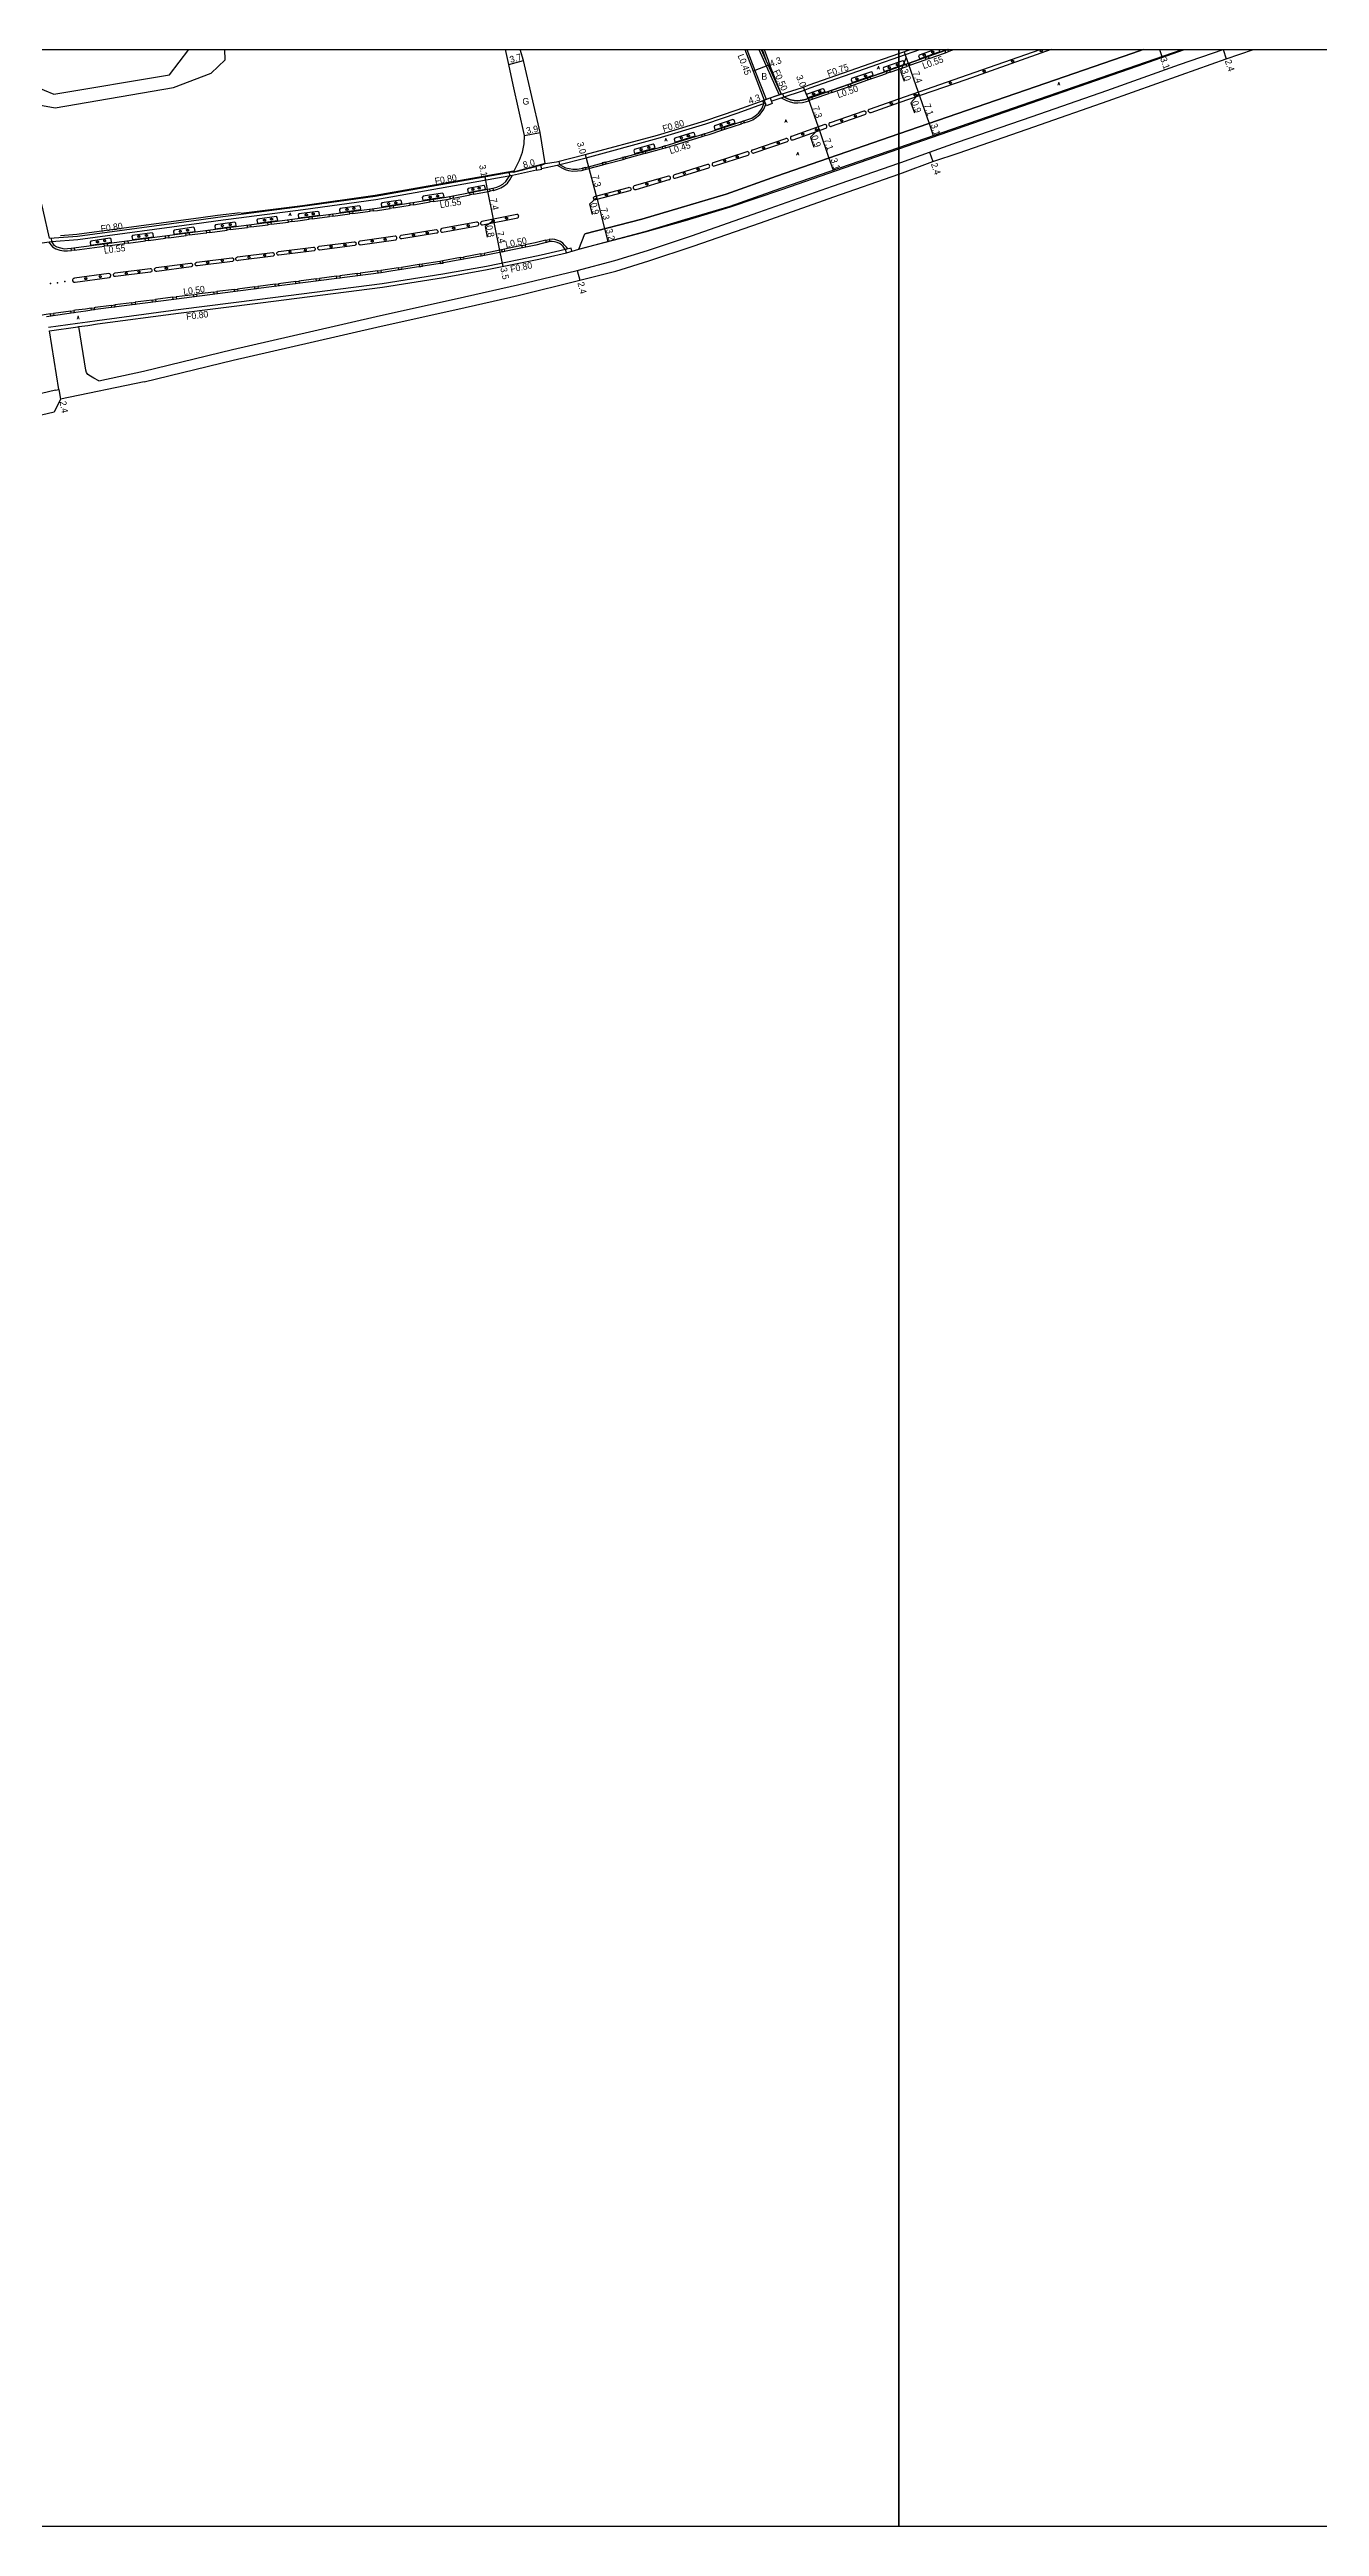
# Model space of a CAD drawing. Header units: metres. Extents: x -8000 to -6400, y -117600 to -117000.
# Drawn here: x -7406 to -7098, y -117600 to -117000 of the extents above; entities that cross this region are included whole.
import ezdxf

# ---------------------------------------------------------------- set-up
doc = ezdxf.new("R2010")
doc.units = ezdxf.units.M
doc.header["$LTSCALE"] = 2.5
for name, color, linetype in [('側溝・桝', 7, 'Continuous'), ('図郭', 7, 'Continuous'), ('幅員', 7, 'Continuous'), ('植栽', 7, 'Continuous'), ('歩道・分離帯・安全施設', 7, 'Continuous'), ('舗装', 7, 'Continuous'), ('道路', 7, 'Continuous')]:
    doc.layers.add(name, color=color, linetype=linetype)
doc.styles.get("Standard").update_dxf_attribs({"font": ''})
doc.styles.add('YOKO_DECO', font='txt.shx', dxfattribs={"bigfont": 'extfont.shx'})
doc.styles.get('Standard').set_extended_font_data('@MS PGothic')

# ---------------------------------------------------------------- blocks, each defined once
blk = doc.blocks.new('223900')
blk.add_lwpolyline([(-0.2, -0.4), (-0.4, -0.3), (-0.5, -0.3), (-0.5, -0.2), (-0.4, 0), (-0.5, 0.2), (-0.5, 0.3), (-0.4, 0.3), (-0.2, 0.4), (0, 0.5), (0, 0.5), (0, 0.5), (0.2, 0.4), (0.4, 0.3), (0.5, 0.3), (0.5, 0.2), (0.4, 0), (0.5, -0.2), (0.5, -0.3), (0.4, -0.3), (0.2, -0.4), (0, -0.5), (0, -0.5), (0, -0.5)], close=True)

msp = doc.modelspace()

# ---------------------------------------------------------------- linework, layer by layer
at = {"layer": '側溝・桝'}
for points in [[(-7236.88, -117000), (-7234.92, -117005.09), (-7232.21, -117012.06)], [(-7233.94, -117000), (-7229.05, -117010.95)], [(-7233.39, -117000), (-7232.16, -117002.77), (-7228.57, -117010.78)], [(-7233.18, -117000), (-7232.16, -117002.77)], [(-7200, -117001.78), (-7194.93, -117000)], [(-7187.96, -117000.5), (-7187.19, -117000.14), (-7186.97, -117000)], [(-7230.95, -117012.47), (-7228.28, -117011.6), (-7223.14, -117009.91), (-7221.5, -117009.25), (-7205.08, -117003.56), (-7200, -117001.78)], [(-7206.79, -117007.11), (-7204.16, -117006.2), (-7202.83, -117005.73)], [(-7202.09, -117005.47), (-7200, -117004.74)], [(-7200, -117004.74), (-7198.08, -117004.07)], [(-7197.34, -117003.81), (-7193.41, -117002.43)], [(-7192.7, -117002.18), (-7189, -117000.88), (-7188.7, -117000.76)], [(-7231.24, -117011.73), (-7229.05, -117010.95)], [(-7229.05, -117010.95), (-7228.57, -117010.78)], [(-7228.54, -117011.7), (-7227.28, -117012.33), (-7226.39, -117012.64), (-7225.46, -117012.87), (-7224.47, -117012.91), (-7223.39, -117012.81), (-7222.37, -117012.6), (-7221.66, -117012.32)], [(-7220.96, -117012.03), (-7220.52, -117011.86), (-7216.95, -117010.63)], [(-7216.26, -117010.39), (-7212.25, -117009)], [(-7211.57, -117008.77), (-7207.53, -117007.37)], [(-7286.58, -117028.84), (-7282.85, -117028), (-7275.83, -117026.21), (-7258.31, -117021.47), (-7246.81, -117017.97), (-7238.95, -117015.36), (-7232.34, -117012.95)], [(-7242.17, -117019.3), (-7238.17, -117017.97)], [(-7237.5, -117017.74), (-7236.25, -117017.33), (-7235.42, -117017), (-7234.55, -117016.42), (-7233.73, -117015.74), (-7233.11, -117014.97), (-7232.72, -117014.42), (-7232.23, -117013.24)], [(-7232.63, -117012.23), (-7232.21, -117012.06)], [(-7261.33, -117025.1), (-7257.56, -117024.08), (-7257.26, -117023.99)], [(-7256.56, -117023.78), (-7247.68, -117021.08)], [(-7246.96, -117020.86), (-7245.99, -117020.57), (-7242.92, -117019.54)], [(-7420.02, -117048.11), (-7444.77, -117053.23), (-7468.09, -117059.43), (-7487.19, -117065.21), (-7503.74, -117070.79), (-7514.25, -117074.4), (-7513.99, -117075.16), (-7503.48, -117071.55), (-7486.94, -117065.98), (-7467.87, -117060.21), (-7444.58, -117054.02), (-7419.86, -117048.9), (-7418.14, -117048.53), (-7412.65, -117047.58), (-7405.39, -117046.47), (-7398.95, -117045.98), (-7368.98, -117041.98), (-7364.94, -117041.41), (-7344.4, -117038.73), (-7326.77, -117036.29), (-7293.63, -117030.43), (-7287.83, -117029.12)], [(-7293.41, -117029.73), (-7288, -117028.37)], [(-7286.75, -117028.08), (-7285.7, -117027.61)], [(-7282.85, -117028), (-7281.73, -117028.69), (-7280.92, -117029.05), (-7280.04, -117029.29), (-7279.05, -117029.43), (-7277.93, -117029.42), (-7276.89, -117029.29), (-7276.58, -117029.21)], [(-7275.82, -117029.01), (-7275.14, -117028.84), (-7271.76, -117027.92)], [(-7270.97, -117027.71), (-7266.85, -117026.6)], [(-7266.17, -117026.41), (-7262.06, -117025.3)], [(-7307.98, -117035.99), (-7303.9, -117035.22)], [(-7303.08, -117035.06), (-7299.08, -117034.3)], [(-7298.33, -117034.16), (-7298.29, -117034.15), (-7297.29, -117033.85), (-7296.46, -117033.51), (-7295.63, -117033.04), (-7294.85, -117032.33), (-7294.3, -117031.58), (-7293.63, -117030.43)], [(-7352.12, -117042.33), (-7347.93, -117041.78)], [(-7347.14, -117041.68), (-7345.64, -117041.48), (-7342.94, -117041.13)], [(-7342.17, -117041.03), (-7338.01, -117040.48)], [(-7337.2, -117040.38), (-7333.04, -117039.83)], [(-7332.34, -117039.74), (-7328.16, -117039.19)], [(-7327.45, -117039.1), (-7326.37, -117038.96), (-7323.26, -117038.47)], [(-7322.5, -117038.35), (-7318.43, -117037.7)], [(-7317.65, -117037.58), (-7313.57, -117036.93)], [(-7312.81, -117036.81), (-7309.64, -117036.31), (-7308.71, -117036.13)], [(-7406.05, -117046.57), (-7405.1, -117047.79), (-7404.28, -117048.26), (-7403.37, -117048.6), (-7402.37, -117048.79), (-7401.47, -117048.77), (-7400.55, -117048.66), (-7400.49, -117048.65)], [(-7399.76, -117048.56), (-7392.55, -117047.62)], [(-7391.83, -117047.52), (-7387.58, -117046.97)], [(-7386.81, -117046.87), (-7382.61, -117046.32)], [(-7381.86, -117046.22), (-7377.7, -117045.68)], [(-7376.94, -117045.58), (-7372.7, -117045.02)], [(-7371.91, -117044.92), (-7368.63, -117044.49), (-7367.76, -117044.38)], [(-7367, -117044.28), (-7362.79, -117043.73)], [(-7362.03, -117043.63), (-7357.83, -117043.08)], [(-7357.09, -117042.98), (-7352.86, -117042.43)], [(-7291.37, -117047.5), (-7295.58, -117048.36)], [(-7285.55, -117046.21), (-7288.14, -117046.85), (-7290.58, -117047.34)], [(-7280.25, -117048.31), (-7280.59, -117047.86), (-7281.01, -117047.35), (-7281.46, -117046.87), (-7282.04, -117046.49), (-7282.66, -117046.22), (-7283.36, -117046.05), (-7283.98, -117045.97), (-7284.71, -117046), (-7284.77, -117046.01)], [(-7279.25, -117048.82), (-7279.44, -117048.09), (-7280.8, -117048.46), (-7285.65, -117049.57), (-7287.46, -117049.98), (-7299.94, -117052.52), (-7310.51, -117054.45), (-7325.24, -117056.74), (-7354.86, -117060.56), (-7374.7, -117063.09), (-7394.31, -117065.68), (-7396.65, -117066.04), (-7399.08, -117066.35), (-7406.08, -117067.36)], [(-7326.27, -117053.64), (-7330.56, -117054.19)], [(-7321.25, -117052.87), (-7325.57, -117053.55)], [(-7316.26, -117052.1), (-7320.55, -117052.76)], [(-7311.22, -117051.31), (-7315.56, -117051.99)], [(-7306.27, -117050.41), (-7310.56, -117051.19)], [(-7301.29, -117049.51), (-7305.55, -117050.28)], [(-7296.28, -117048.5), (-7300.54, -117049.37), (-7300.54, -117049.37)], [(-7370.93, -117059.38), (-7375.11, -117059.91), (-7375.17, -117059.91)], [(-7365.99, -117058.75), (-7370.24, -117059.29)], [(-7361.05, -117058.12), (-7365.27, -117058.65)], [(-7356.12, -117057.49), (-7360.3, -117058.02)], [(-7351.15, -117056.85), (-7355.27, -117057.38), (-7355.36, -117057.39)], [(-7346.19, -117056.21), (-7350.39, -117056.75)], [(-7341.19, -117055.56), (-7345.44, -117056.11)], [(-7336.27, -117054.93), (-7340.45, -117055.47)], [(-7331.28, -117054.29), (-7335.51, -117054.83)], [(-7405.63, -117064.05), (-7406.62, -117064.19), (-7409.87, -117064.74)], [(-7400.7, -117063.34), (-7404.87, -117063.94)], [(-7395.74, -117062.65), (-7397.1, -117062.86), (-7399.51, -117063.17), (-7399.95, -117063.23)], [(-7390.81, -117061.98), (-7394.76, -117062.5), (-7395, -117062.53)], [(-7385.86, -117061.32), (-7390.05, -117061.88)], [(-7380.94, -117060.68), (-7385.1, -117061.22)], [(-7375.95, -117060.02), (-7380.18, -117060.58)], [(-7405.84, -117068.15), (-7398.97, -117067.15), (-7398.72, -117067.12)]]:
    msp.add_lwpolyline(points, dxfattribs=at)
for points in [[(-7202.26, -117004.98), (-7202.09, -117005.47), (-7202.83, -117005.73), (-7203, -117005.24)], [(-7197.52, -117003.31), (-7197.34, -117003.81), (-7198.08, -117004.07), (-7198.25, -117003.57)], [(-7192.88, -117001.68), (-7192.7, -117002.18), (-7193.41, -117002.43), (-7193.59, -117001.93)], [(-7188.87, -117000.26), (-7188.7, -117000.76), (-7187.96, -117000.5), (-7188.13, -117000.01)], [(-7232.63, -117012.23), (-7231.24, -117011.73), (-7230.72, -117013.06), (-7232.09, -117013.6)], [(-7221.17, -117011.54), (-7220.96, -117012.03), (-7221.66, -117012.32), (-7221.88, -117011.78)], [(-7216.43, -117009.9), (-7216.26, -117010.39), (-7216.95, -117010.63), (-7217.12, -117010.14)], [(-7212.42, -117008.51), (-7212.25, -117009), (-7211.57, -117008.77), (-7211.74, -117008.28)], [(-7207.7, -117006.88), (-7207.53, -117007.37), (-7206.79, -117007.11), (-7206.96, -117006.62)], [(-7237.64, -117017.31), (-7237.5, -117017.74), (-7238.17, -117017.97), (-7238.32, -117017.53)], [(-7257.39, -117023.56), (-7257.26, -117023.99), (-7256.56, -117023.78), (-7256.69, -117023.34)], [(-7247.82, -117020.64), (-7247.68, -117021.08), (-7246.96, -117020.86), (-7247.09, -117020.42)], [(-7243.06, -117019.11), (-7242.92, -117019.54), (-7242.17, -117019.3), (-7242.32, -117018.86)], [(-7286.55, -117028.97), (-7286.75, -117028.08), (-7288, -117028.37), (-7287.8, -117029.25)], [(-7276.7, -117028.76), (-7276.58, -117029.21), (-7275.82, -117029.01), (-7275.94, -117028.57)], [(-7271.88, -117027.48), (-7271.76, -117027.92), (-7270.97, -117027.71), (-7271.09, -117027.27)], [(-7266.97, -117026.16), (-7266.85, -117026.6), (-7266.17, -117026.41), (-7266.29, -117025.97)], [(-7262.18, -117024.86), (-7262.06, -117025.3), (-7261.33, -117025.1), (-7261.45, -117024.66)], [(-7308.08, -117035.45), (-7307.98, -117035.99), (-7308.71, -117036.13), (-7308.81, -117035.59)], [(-7303.19, -117034.53), (-7303.08, -117035.06), (-7303.9, -117035.22), (-7304, -117034.68)], [(-7298.43, -117033.62), (-7298.33, -117034.16), (-7299.08, -117034.3), (-7299.18, -117033.77)], [(-7352.19, -117041.79), (-7352.12, -117042.33), (-7352.86, -117042.43), (-7352.93, -117041.88)], [(-7347.21, -117041.13), (-7347.14, -117041.68), (-7347.93, -117041.78), (-7348, -117041.24)], [(-7342.25, -117040.48), (-7342.17, -117041.03), (-7342.94, -117041.13), (-7343.01, -117040.58)], [(-7337.27, -117039.83), (-7337.2, -117040.38), (-7338.01, -117040.48), (-7338.08, -117039.94)], [(-7332.41, -117039.2), (-7332.34, -117039.74), (-7333.04, -117039.83), (-7333.11, -117039.29)], [(-7327.52, -117038.56), (-7327.45, -117039.1), (-7328.16, -117039.19), (-7328.23, -117038.65)], [(-7322.59, -117037.81), (-7322.5, -117038.35), (-7323.26, -117038.47), (-7323.35, -117037.93)], [(-7317.73, -117037.04), (-7317.65, -117037.58), (-7318.43, -117037.7), (-7318.51, -117037.16)], [(-7312.89, -117036.27), (-7312.81, -117036.81), (-7313.57, -117036.93), (-7313.65, -117036.39)], [(-7391.9, -117046.98), (-7391.83, -117047.52), (-7392.55, -117047.62), (-7392.62, -117047.07)], [(-7386.88, -117046.32), (-7386.81, -117046.87), (-7387.58, -117046.97), (-7387.66, -117046.42)], [(-7381.93, -117045.68), (-7381.86, -117046.22), (-7382.61, -117046.32), (-7382.68, -117045.78)], [(-7377.01, -117045.03), (-7376.94, -117045.58), (-7377.7, -117045.68), (-7377.77, -117045.13)], [(-7371.98, -117044.38), (-7371.91, -117044.92), (-7372.7, -117045.02), (-7372.77, -117044.48)], [(-7367.07, -117043.74), (-7367, -117044.28), (-7367.76, -117044.38), (-7367.83, -117043.84)], [(-7362.1, -117043.08), (-7362.03, -117043.63), (-7362.79, -117043.73), (-7362.86, -117043.18)], [(-7357.17, -117042.44), (-7357.09, -117042.98), (-7357.83, -117043.08), (-7357.9, -117042.53)], [(-7291.26, -117048.02), (-7291.37, -117047.5), (-7290.58, -117047.34), (-7290.48, -117047.86)], [(-7285.43, -117046.71), (-7285.55, -117046.21), (-7284.77, -117046.01), (-7284.64, -117046.52)], [(-7399.83, -117048.01), (-7399.76, -117048.56), (-7400.49, -117048.65), (-7400.56, -117048.11)], [(-7326.2, -117054.15), (-7326.27, -117053.64), (-7325.57, -117053.55), (-7325.5, -117054.06)], [(-7321.17, -117053.39), (-7321.25, -117052.87), (-7320.55, -117052.76), (-7320.47, -117053.28)], [(-7315.48, -117052.5), (-7315.56, -117051.99), (-7316.26, -117052.1), (-7316.18, -117052.61)], [(-7310.47, -117051.71), (-7310.56, -117051.19), (-7311.22, -117051.31), (-7311.13, -117051.83)], [(-7306.18, -117050.93), (-7306.27, -117050.41), (-7305.55, -117050.28), (-7305.45, -117050.79)], [(-7301.19, -117050.02), (-7301.29, -117049.51), (-7300.54, -117049.37), (-7300.45, -117049.88)], [(-7295.48, -117048.87), (-7295.58, -117048.36), (-7296.28, -117048.5), (-7296.18, -117049.02)], [(-7375.88, -117060.54), (-7375.95, -117060.02), (-7375.17, -117059.91), (-7375.1, -117060.43)], [(-7370.87, -117059.89), (-7370.93, -117059.38), (-7370.24, -117059.29), (-7370.17, -117059.8)], [(-7365.92, -117059.26), (-7365.99, -117058.75), (-7365.27, -117058.65), (-7365.2, -117059.17)], [(-7360.98, -117058.63), (-7361.05, -117058.12), (-7360.3, -117058.02), (-7360.24, -117058.54)], [(-7356.05, -117058.01), (-7356.12, -117057.49), (-7355.36, -117057.39), (-7355.3, -117057.91)], [(-7351.08, -117057.37), (-7351.15, -117056.85), (-7350.39, -117056.75), (-7350.32, -117057.27)], [(-7346.12, -117056.73), (-7346.19, -117056.21), (-7345.44, -117056.11), (-7345.37, -117056.63)], [(-7341.12, -117056.08), (-7341.19, -117055.56), (-7340.45, -117055.47), (-7340.38, -117055.98)], [(-7336.2, -117055.44), (-7336.27, -117054.93), (-7335.51, -117054.83), (-7335.44, -117055.35)], [(-7331.21, -117054.8), (-7331.28, -117054.29), (-7330.56, -117054.19), (-7330.5, -117054.71)], [(-7405.56, -117064.57), (-7405.63, -117064.05), (-7404.87, -117063.94), (-7404.8, -117064.46)], [(-7400.62, -117063.86), (-7400.7, -117063.34), (-7399.95, -117063.23), (-7399.88, -117063.75)], [(-7395.66, -117063.16), (-7395.74, -117062.65), (-7395, -117062.53), (-7394.92, -117063.05)], [(-7390.74, -117062.49), (-7390.81, -117061.98), (-7390.05, -117061.88), (-7389.98, -117062.39)], [(-7385.8, -117061.84), (-7385.86, -117061.32), (-7385.1, -117061.22), (-7385.03, -117061.74)], [(-7380.87, -117061.19), (-7380.94, -117060.68), (-7380.18, -117060.58), (-7380.11, -117061.09)]]:
    msp.add_lwpolyline(points, close=True, dxfattribs=at)
at = {"layer": '図郭'}
for points in [[(-8000, -117000), (-7200, -117000), (-7200, -117600), (-8000, -117600)], [(-7200, -117000), (-6400, -117000), (-6400, -117600), (-7200, -117600)]]:
    msp.add_lwpolyline(points, close=True, dxfattribs=at)
at = {"layer": '幅員'}
for points in [[(-7136.89, -117000), (-7136.29, -117001.71)], [(-7121.46, -117000), (-7120.67, -117002.26)], [(-7294.57, -117003.65), (-7291.01, -117002.64)], [(-7231.33, -117003.69), (-7235.34, -117005.25)], [(-7198.23, -117001.96), (-7199.61, -117005.21), (-7198.74, -117007.66)], [(-7198.74, -117000.53), (-7197.73, -117003.39)], [(-7197.73, -117003.39), (-7195.32, -117010.33)], [(-7228.57, -117010.78), (-7232.63, -117012.23)], [(-7222.02, -117011.83), (-7223.13, -117009.09)], [(-7222.02, -117011.83), (-7219.59, -117018.75)], [(-7195.17, -117010.76), (-7197.1, -117012.88), (-7196.25, -117015.32)], [(-7195.32, -117010.33), (-7195.02, -117011.19)], [(-7195.02, -117011.19), (-7192.7, -117017.92)], [(-7192.7, -117017.92), (-7191.69, -117020.85)], [(-7290.77, -117020.84), (-7286.95, -117020.09)], [(-7219.43, -117019.19), (-7221.45, -117021.23), (-7220.59, -117023.67)], [(-7219.59, -117018.75), (-7219.28, -117019.63)], [(-7219.28, -117019.63), (-7216.98, -117026.29)], [(-7285.7, -117027.61), (-7293.41, -117029.73)], [(-7276.03, -117025.45), (-7275.23, -117028.39)], [(-7275.23, -117028.39), (-7273.38, -117035.46)], [(-7216.98, -117026.29), (-7215.97, -117029.22)], [(-7192.56, -117024.9), (-7191.76, -117027.16)], [(-7300.38, -117030.83), (-7299.8, -117033.88)], [(-7299.8, -117033.88), (-7298.32, -117041.11)], [(-7273.26, -117035.89), (-7275.01, -117037.45), (-7274.36, -117039.96)], [(-7273.38, -117035.46), (-7273.15, -117036.32)], [(-7298.24, -117041.51), (-7300.3, -117042.86), (-7299.77, -117045.42)], [(-7298.32, -117041.11), (-7298.16, -117041.91)], [(-7298.16, -117041.91), (-7296.69, -117049.12)], [(-7273.15, -117036.32), (-7271.36, -117043.39)], [(-7271.36, -117043.39), (-7270.55, -117046.46)], [(-7296.69, -117049.12), (-7296, -117052.55)], [(-7277.95, -117053.51), (-7277.34, -117055.83)], [(-7403.62, -117082.34), (-7403.15, -117084.69)]]:
    msp.add_lwpolyline(points, dxfattribs=at)
at = {"layer": '植栽'}
for points, elevation in [([(-7194.96, -117002.25), (-7195.2, -117001.58), (-7195.04, -117001.29), (-7191.37, -117000)], 7.34), ([(-7190.31, -117000), (-7190.11, -117000.54), (-7194.96, -117002.25)], 7.31), ([(-7198.61, -117003.54), (-7198.85, -117002.86), (-7199.08, -117002.71), (-7200, -117003.03)], 7.33), ([(-7200, -117004.02), (-7198.61, -117003.54)], 7.34)]:
    msp.add_lwpolyline(points, dxfattribs=dict(at, elevation=elevation))
for points in [[(-7206.22, -117006.2), (-7206.45, -117005.52), (-7206.68, -117005.37), (-7211.46, -117007.02), (-7211.59, -117007.3), (-7211.36, -117007.98)], [(-7222.07, -117011.69), (-7222.3, -117011.01), (-7222.13, -117010.72), (-7218.48, -117009.45), (-7218.18, -117009.58), (-7217.95, -117010.26)], [(-7239.69, -117017.78), (-7239.92, -117017.08), (-7240.22, -117016.95), (-7244.71, -117018.48), (-7244.81, -117018.74), (-7244.58, -117019.41)], [(-7259.09, -117023.82), (-7259.29, -117023.07), (-7259.57, -117022.91), (-7264.14, -117024.21), (-7264.28, -117024.5), (-7264.1, -117025.18)], [(-7249.37, -117020.91), (-7249.58, -117020.24), (-7249.83, -117020.08), (-7254.33, -117021.45), (-7254.48, -117021.73), (-7254.29, -117022.41)], [(-7310.23, -117035.69), (-7310.34, -117035), (-7310.63, -117034.81), (-7315.33, -117035.55), (-7315.51, -117035.81), (-7315.4, -117036.51)], [(-7300.23, -117033.81), (-7300.36, -117033.11), (-7300.62, -117032.92), (-7304.38, -117033.64), (-7304.55, -117033.91), (-7304.42, -117034.6)], [(-7360.61, -117042.73), (-7360.69, -117042.07), (-7360.93, -117041.82), (-7365.63, -117042.44), (-7365.77, -117042.7), (-7365.68, -117043.4)], [(-7350.54, -117041.41), (-7350.64, -117040.67), (-7350.86, -117040.46), (-7355.42, -117041.1), (-7355.57, -117041.36), (-7355.47, -117042.06)], [(-7340.39, -117040.09), (-7340.48, -117039.41), (-7340.79, -117039.2), (-7345.43, -117039.79), (-7345.57, -117040.05), (-7345.48, -117040.75)], [(-7330.37, -117038.78), (-7330.46, -117038.09), (-7330.71, -117037.88), (-7335.42, -117038.48), (-7335.56, -117038.74), (-7335.48, -117039.44)], [(-7320.44, -117037.31), (-7320.54, -117036.69), (-7320.81, -117036.49), (-7325.29, -117037.13), (-7325.47, -117037.39), (-7325.36, -117038.09)], [(-7390.83, -117046.68), (-7390.94, -117045.95), (-7391.22, -117045.73), (-7395.87, -117046.38), (-7396.01, -117046.65), (-7395.91, -117047.35)], [(-7380.63, -117045.35), (-7380.74, -117044.61), (-7381, -117044.4), (-7385.72, -117045.06), (-7385.86, -117045.32), (-7385.76, -117046.02)], [(-7370.56, -117044.04), (-7370.67, -117043.27), (-7370.95, -117043.06), (-7375.66, -117043.75), (-7375.8, -117044.01), (-7375.7, -117044.71)]]:
    msp.add_lwpolyline(points, close=True, dxfattribs=at)
msp.add_lwpolyline([(-7200, -117003.03), (-7203.72, -117004.34), (-7203.82, -117004.61), (-7203.58, -117005.29), (-7200, -117004.02)], dxfattribs=at)
at = {"layer": '歩道・分離帯・安全施設'}
for points in [[(-7200, -117004.19), (-7188.87, -117000.26), (-7188.13, -117000.01), (-7188.11, -117000)], [(-7140.8, -117000), (-7143.36, -117000.89), (-7200, -117020.44)], [(-7200, -117020.44), (-7143.36, -117000.89), (-7140.8, -117000)], [(-7200, -117020.44), (-7143.36, -117000.89), (-7140.8, -117000)], [(-7200, -117004.19), (-7204.33, -117005.71), (-7222.02, -117011.83), (-7222.64, -117012.07), (-7223.46, -117012.29), (-7224.48, -117012.39), (-7225.38, -117012.36), (-7226.25, -117012.15), (-7227.07, -117011.85), (-7227.86, -117011.46), (-7228.12, -117010.65)], [(-7227.86, -117011.46), (-7227.07, -117011.85), (-7226.25, -117012.15), (-7225.38, -117012.36), (-7224.48, -117012.39), (-7223.46, -117012.29), (-7222.64, -117012.07), (-7222.02, -117011.83), (-7204.33, -117005.71), (-7200, -117004.19)], [(-7206.84, -117015.31), (-7206.94, -117015.32), (-7207.03, -117015.32), (-7207.14, -117015.29), (-7207.24, -117015.23), (-7207.33, -117015.13), (-7207.39, -117015.03), (-7207.42, -117014.9), (-7207.42, -117014.81), (-7207.39, -117014.7), (-7207.35, -117014.61), (-7207.27, -117014.52), (-7207.21, -117014.47), (-7207.14, -117014.44), (-7200, -117011.95)], [(-7282.43, -117027.09), (-7282.24, -117027.84), (-7281.52, -117028.28), (-7280.77, -117028.62), (-7279.94, -117028.84), (-7279.02, -117028.98), (-7277.96, -117028.97), (-7276.98, -117028.84), (-7275.25, -117028.39), (-7257.68, -117023.64), (-7246.13, -117020.13), (-7238.32, -117017.53), (-7236.41, -117016.9), (-7235.64, -117016.59), (-7234.82, -117016.05), (-7234.06, -117015.42), (-7233.47, -117014.69), (-7233.11, -117014.19), (-7232.72, -117013.09), (-7232.97, -117012.35)], [(-7282.24, -117027.84), (-7281.52, -117028.28), (-7280.77, -117028.62), (-7279.94, -117028.84), (-7279.02, -117028.98), (-7277.96, -117028.97), (-7276.98, -117028.84), (-7275.25, -117028.39), (-7257.68, -117023.64), (-7246.13, -117020.13), (-7238.32, -117017.53), (-7236.41, -117016.9), (-7235.64, -117016.59), (-7234.82, -117016.05), (-7234.06, -117015.42), (-7233.47, -117014.69), (-7233.11, -117014.19), (-7232.72, -117013.09)], [(-7200, -117012.93), (-7206.84, -117015.31)], [(-7277.61, -117048.32), (-7276.15, -117044.61), (-7262.34, -117041.1), (-7252.75, -117038.23), (-7241.88, -117035), (-7229.64, -117030.66), (-7200, -117020.44)], [(-7277.61, -117048.32), (-7276.15, -117044.61), (-7262.34, -117041.1), (-7252.75, -117038.23), (-7241.88, -117035), (-7229.64, -117030.66), (-7200, -117020.44)], [(-7200, -117020.44), (-7229.64, -117030.66), (-7241.88, -117035), (-7252.75, -117038.23), (-7262.34, -117041.1), (-7276.15, -117044.61)], [(-7405.48, -117045.69), (-7405.39, -117046.47), (-7404.77, -117047.35), (-7404.05, -117047.77), (-7403.22, -117048.07), (-7402.32, -117048.24), (-7401.5, -117048.23), (-7400.61, -117048.12), (-7368.7, -117043.95), (-7345.71, -117040.94), (-7326.45, -117038.42), (-7309.74, -117035.77), (-7298.42, -117033.62), (-7297.47, -117033.34), (-7296.71, -117033.02), (-7295.96, -117032.59), (-7295.26, -117031.96), (-7294.75, -117031.27), (-7294.28, -117030.54), (-7294.41, -117029.78)], [(-7293.4, -117029.48), (-7326.93, -117035.34), (-7344.55, -117037.83), (-7359.38, -117039.72)], [(-7277.35, -117048.28), (-7261.5, -117044.19), (-7251.76, -117041.39), (-7240.81, -117038.11), (-7228.41, -117033.92), (-7200, -117024.05)], [(-7405.39, -117046.47), (-7404.77, -117047.35), (-7404.05, -117047.77), (-7403.22, -117048.07), (-7402.32, -117048.24), (-7401.5, -117048.23), (-7400.61, -117048.12), (-7368.7, -117043.95), (-7345.71, -117040.94), (-7326.45, -117038.42), (-7309.74, -117035.77), (-7298.42, -117033.62), (-7297.47, -117033.34), (-7296.71, -117033.02), (-7295.96, -117032.59), (-7295.26, -117031.96), (-7294.75, -117031.27), (-7294.28, -117030.54)], [(-7359.53, -117039.56), (-7365.17, -117040.24), (-7369.14, -117040.78), (-7399.23, -117044.77), (-7403.15, -117045.11)], [(-7280.6, -117049.24), (-7280.8, -117048.46), (-7281.02, -117048.16), (-7281.4, -117047.7), (-7281.8, -117047.27), (-7282.29, -117046.95), (-7282.83, -117046.71), (-7283.45, -117046.57), (-7284, -117046.49), (-7284.62, -117046.52), (-7288.03, -117047.36), (-7300.45, -117049.88), (-7307.29, -117051.13), (-7311.14, -117051.83), (-7323.1, -117053.69), (-7325.51, -117054.06), (-7355.2, -117057.9), (-7375.05, -117060.43), (-7394.69, -117063.01), (-7397.03, -117063.37), (-7399.44, -117063.68), (-7406.54, -117064.71)], [(-7280.8, -117048.46), (-7281.02, -117048.16), (-7281.4, -117047.7), (-7281.8, -117047.27), (-7282.29, -117046.95), (-7282.83, -117046.71), (-7283.45, -117046.57), (-7284, -117046.49), (-7284.62, -117046.52), (-7288.03, -117047.36), (-7300.45, -117049.88), (-7307.29, -117051.13), (-7311.14, -117051.83), (-7323.1, -117053.69), (-7325.51, -117054.06), (-7355.2, -117057.9), (-7375.05, -117060.43), (-7394.69, -117063.01), (-7397.03, -117063.37), (-7399.44, -117063.68), (-7406.54, -117064.71)]]:
    msp.add_lwpolyline(points, dxfattribs=at)
for points, elevation in [([(-7188.11, -117000), (-7188.13, -117000.01), (-7188.87, -117000.26), (-7200, -117004.19)], 0.2), ([(-7200, -117011.95), (-7184.97, -117006.73), (-7165.75, -117000)], 7.58), ([(-7163.09, -117000), (-7183.83, -117007.3), (-7200, -117012.93)], 7.59), ([(-7200, -117024.05), (-7142.31, -117004.01), (-7130.82, -117000)], 8.46)]:
    msp.add_lwpolyline(points, dxfattribs=dict(at, elevation=elevation))
for points in [[(-7216.31, -117018.56), (-7208.23, -117015.73), (-7208.14, -117015.68), (-7208.07, -117015.62), (-7208.01, -117015.54), (-7207.97, -117015.44), (-7207.96, -117015.31), (-7207.98, -117015.2), (-7208.02, -117015.11), (-7208.08, -117015.04), (-7208.15, -117014.97), (-7208.25, -117014.92), (-7208.36, -117014.9), (-7208.49, -117014.91), (-7216.7, -117017.74), (-7216.8, -117017.79), (-7216.88, -117017.86), (-7216.96, -117017.98), (-7216.99, -117018.12), (-7216.99, -117018.25), (-7216.93, -117018.39), (-7216.85, -117018.5), (-7216.71, -117018.59), (-7216.58, -117018.62), (-7216.45, -117018.61)], [(-7235.44, -117024.26), (-7227.45, -117021.52), (-7227.35, -117021.49), (-7227.24, -117021.49), (-7227.11, -117021.52), (-7226.99, -117021.6), (-7226.89, -117021.72), (-7226.84, -117021.89), (-7226.85, -117022.05), (-7226.94, -117022.22), (-7227.07, -117022.33), (-7235.14, -117025.13), (-7235.25, -117025.15), (-7235.38, -117025.14), (-7235.51, -117025.08), (-7235.6, -117025), (-7235.68, -117024.89), (-7235.72, -117024.76), (-7235.72, -117024.62), (-7235.68, -117024.48), (-7235.61, -117024.38), (-7235.53, -117024.3)], [(-7225.65, -117021.88), (-7217.68, -117019.06), (-7217.55, -117018.96), (-7217.47, -117018.84), (-7217.44, -117018.7), (-7217.44, -117018.59), (-7217.47, -117018.46), (-7217.54, -117018.35), (-7217.63, -117018.27), (-7217.72, -117018.22), (-7217.85, -117018.18), (-7217.99, -117018.19), (-7226.06, -117021.03), (-7226.16, -117021.1), (-7226.24, -117021.21), (-7226.29, -117021.35), (-7226.3, -117021.5), (-7226.25, -117021.64), (-7226.18, -117021.75), (-7226.08, -117021.84), (-7225.95, -117021.89), (-7225.8, -117021.91)], [(-7254.2, -117031.14), (-7246.08, -117028.64), (-7245.94, -117028.53), (-7245.87, -117028.4), (-7245.84, -117028.27), (-7245.87, -117028.1), (-7245.95, -117027.95), (-7246.07, -117027.86), (-7246.23, -117027.81), (-7246.32, -117027.81), (-7246.42, -117027.83), (-7254.43, -117030.33), (-7254.59, -117030.42), (-7254.67, -117030.5), (-7254.74, -117030.65), (-7254.74, -117030.78), (-7254.7, -117030.92), (-7254.61, -117031.04), (-7254.5, -117031.12), (-7254.37, -117031.15)], [(-7244.69, -117028.21), (-7236.54, -117025.57), (-7236.44, -117025.51), (-7236.35, -117025.41), (-7236.3, -117025.29), (-7236.29, -117025.16), (-7236.31, -117025.04), (-7236.36, -117024.93), (-7236.46, -117024.82), (-7236.57, -117024.76), (-7236.71, -117024.73), (-7236.84, -117024.74), (-7245, -117027.41), (-7245.13, -117027.48), (-7245.2, -117027.55), (-7245.28, -117027.68), (-7245.3, -117027.83), (-7245.27, -117027.99), (-7245.18, -117028.12), (-7245.06, -117028.21), (-7244.88, -117028.25)], [(-7273.75, -117035.56), (-7265.5, -117033.39), (-7265.36, -117033.37), (-7265.21, -117033.41), (-7265.06, -117033.5), (-7264.96, -117033.65), (-7264.93, -117033.82), (-7264.96, -117034), (-7265.05, -117034.15), (-7265.19, -117034.25), (-7273.52, -117036.41), (-7273.67, -117036.39), (-7273.81, -117036.32), (-7273.91, -117036.22), (-7273.97, -117036.1), (-7273.99, -117035.98), (-7273.98, -117035.85), (-7273.93, -117035.73), (-7273.86, -117035.64)], [(-7263.71, -117033.89), (-7255.68, -117031.52), (-7255.54, -117031.46), (-7255.45, -117031.37), (-7255.38, -117031.25), (-7255.35, -117031.1), (-7255.38, -117030.95), (-7255.45, -117030.84), (-7255.56, -117030.75), (-7255.68, -117030.7), (-7255.8, -117030.69), (-7255.88, -117030.71), (-7264.15, -117033.01), (-7264.23, -117033.07), (-7264.33, -117033.18), (-7264.4, -117033.34), (-7264.4, -117033.53), (-7264.33, -117033.72), (-7264.2, -117033.85), (-7264.06, -117033.91), (-7263.88, -117033.93)], [(-7310.59, -117044.26), (-7302.17, -117042.71), (-7301.98, -117042.61), (-7301.86, -117042.46), (-7301.82, -117042.31), (-7301.84, -117042.14), (-7301.92, -117041.99), (-7302.04, -117041.88), (-7302.16, -117041.83), (-7302.28, -117041.82), (-7302.36, -117041.83), (-7310.78, -117043.38), (-7310.85, -117043.41), (-7310.91, -117043.46), (-7310.99, -117043.54), (-7311.05, -117043.66), (-7311.08, -117043.78), (-7311.06, -117043.93), (-7311.01, -117044.05), (-7310.94, -117044.13), (-7310.84, -117044.21), (-7310.71, -117044.25)], [(-7300.9, -117042.47), (-7292.39, -117040.73), (-7292.28, -117040.66), (-7292.22, -117040.59), (-7292.17, -117040.48), (-7292.15, -117040.38), (-7292.16, -117040.27), (-7292.19, -117040.17), (-7292.27, -117040.06), (-7292.35, -117039.99), (-7292.45, -117039.95), (-7292.5, -117039.94), (-7292.58, -117039.93), (-7301.08, -117041.67), (-7301.19, -117041.71), (-7301.28, -117041.77), (-7301.35, -117041.86), (-7301.4, -117041.97), (-7301.41, -117042.1), (-7301.39, -117042.22), (-7301.33, -117042.33), (-7301.24, -117042.41), (-7301.12, -117042.47), (-7301, -117042.49)], [(-7341.73, -117048.75), (-7350.24, -117049.84), (-7350.36, -117049.84), (-7350.5, -117049.8), (-7350.62, -117049.72), (-7350.7, -117049.63), (-7350.75, -117049.52), (-7350.77, -117049.43), (-7350.75, -117049.28), (-7350.7, -117049.17), (-7350.59, -117049.05), (-7350.47, -117048.98), (-7350.36, -117048.94), (-7341.9, -117047.85), (-7341.75, -117047.88), (-7341.64, -117047.94), (-7341.54, -117048.06), (-7341.48, -117048.19), (-7341.45, -117048.34), (-7341.46, -117048.43), (-7341.51, -117048.54), (-7341.56, -117048.62), (-7341.63, -117048.69)], [(-7331.83, -117047.46), (-7340.4, -117048.56), (-7340.51, -117048.55), (-7340.6, -117048.53), (-7340.69, -117048.47), (-7340.77, -117048.41), (-7340.83, -117048.31), (-7340.86, -117048.23), (-7340.87, -117048.15), (-7340.85, -117048), (-7340.8, -117047.89), (-7340.69, -117047.77), (-7340.57, -117047.69), (-7340.46, -117047.66), (-7332, -117046.56), (-7331.85, -117046.6), (-7331.75, -117046.66), (-7331.64, -117046.77), (-7331.58, -117046.9), (-7331.55, -117047.05), (-7331.56, -117047.12), (-7331.58, -117047.18), (-7331.62, -117047.27), (-7331.66, -117047.33), (-7331.71, -117047.38), (-7331.76, -117047.42)], [(-7321.89, -117046.08), (-7321.79, -117046), (-7321.72, -117045.91), (-7321.68, -117045.79), (-7321.66, -117045.68), (-7321.69, -117045.53), (-7321.75, -117045.4), (-7321.86, -117045.29), (-7321.96, -117045.23), (-7322.11, -117045.19), (-7330.56, -117046.39), (-7330.67, -117046.43), (-7330.79, -117046.5), (-7330.89, -117046.62), (-7330.94, -117046.74), (-7330.96, -117046.89), (-7330.93, -117047.02), (-7330.88, -117047.12), (-7330.79, -117047.2), (-7330.67, -117047.26), (-7330.55, -117047.28)], [(-7312.09, -117044.5), (-7320.5, -117045.89), (-7320.61, -117045.88), (-7320.72, -117045.84), (-7320.8, -117045.79), (-7320.87, -117045.72), (-7320.94, -117045.63), (-7320.96, -117045.56), (-7320.98, -117045.48), (-7320.96, -117045.33), (-7320.91, -117045.22), (-7320.81, -117045.09), (-7320.7, -117045.02), (-7320.59, -117044.98), (-7312.16, -117043.62), (-7312.01, -117043.66), (-7311.9, -117043.71), (-7311.79, -117043.82), (-7311.73, -117043.95), (-7311.7, -117044.1), (-7311.72, -117044.19), (-7311.75, -117044.28), (-7311.82, -117044.37), (-7311.92, -117044.45)], [(-7381.4, -117053.93), (-7389.82, -117055.01), (-7389.96, -117055.01), (-7390.1, -117054.97), (-7390.22, -117054.89), (-7390.29, -117054.8), (-7390.34, -117054.69), (-7390.35, -117054.59), (-7390.33, -117054.44), (-7390.28, -117054.33), (-7390.18, -117054.21), (-7390.06, -117054.14), (-7389.95, -117054.1), (-7381.47, -117053), (-7381.32, -117053.03), (-7381.22, -117053.09), (-7381.11, -117053.21), (-7381.05, -117053.34), (-7381.03, -117053.49), (-7381.04, -117053.58), (-7381.08, -117053.7), (-7381.17, -117053.81), (-7381.26, -117053.88)], [(-7371.49, -117052.62), (-7379.83, -117053.74), (-7379.97, -117053.75), (-7380.09, -117053.72), (-7380.2, -117053.67), (-7380.29, -117053.58), (-7380.36, -117053.47), (-7380.4, -117053.31), (-7380.37, -117053.15), (-7380.32, -117053.04), (-7380.22, -117052.92), (-7380.1, -117052.85), (-7379.99, -117052.81), (-7371.64, -117051.73), (-7371.49, -117051.76), (-7371.38, -117051.82), (-7371.27, -117051.94), (-7371.21, -117052.07), (-7371.19, -117052.22), (-7371.21, -117052.33), (-7371.25, -117052.42), (-7371.3, -117052.5), (-7371.37, -117052.56)], [(-7361.21, -117050.92), (-7361.22, -117050.99), (-7361.25, -117051.08), (-7361.3, -117051.16), (-7361.35, -117051.22), (-7361.43, -117051.27), (-7361.51, -117051.31), (-7370, -117052.4), (-7370.15, -117052.41), (-7370.28, -117052.38), (-7370.37, -117052.32), (-7370.45, -117052.24), (-7370.5, -117052.15), (-7370.52, -117052.07), (-7370.53, -117052), (-7370.51, -117051.85), (-7370.46, -117051.74), (-7370.35, -117051.62), (-7370.23, -117051.55), (-7370.12, -117051.51), (-7361.66, -117050.43), (-7361.51, -117050.47), (-7361.4, -117050.53), (-7361.29, -117050.64), (-7361.23, -117050.77), (-7361.21, -117050.92)], [(-7351.62, -117050.04), (-7360.1, -117051.13), (-7360.29, -117051.16), (-7360.48, -117051.1), (-7360.59, -117051.01), (-7360.66, -117050.88), (-7360.68, -117050.8), (-7360.69, -117050.72), (-7360.67, -117050.57), (-7360.62, -117050.46), (-7360.52, -117050.34), (-7360.4, -117050.27), (-7360.29, -117050.23), (-7351.82, -117049.16), (-7351.67, -117049.19), (-7351.56, -117049.25), (-7351.46, -117049.37), (-7351.4, -117049.5), (-7351.37, -117049.65), (-7351.38, -117049.73), (-7351.42, -117049.84), (-7351.47, -117049.92), (-7351.54, -117049.99)], [(-7390.99, -117054.76), (-7391.02, -117054.61), (-7391.08, -117054.49), (-7391.19, -117054.37), (-7391.29, -117054.31), (-7391.44, -117054.28), (-7399.8, -117055.41), (-7399.98, -117055.45), (-7400.05, -117055.49), (-7400.13, -117055.56), (-7400.2, -117055.65), (-7400.24, -117055.76), (-7400.26, -117055.85), (-7400.25, -117055.96), (-7400.22, -117056.06), (-7400.16, -117056.16), (-7400.1, -117056.23), (-7400.03, -117056.28), (-7399.96, -117056.32), (-7399.85, -117056.35), (-7399.75, -117056.35), (-7399.65, -117056.33), (-7391.33, -117055.2), (-7391.26, -117055.17), (-7391.18, -117055.12), (-7391.09, -117055.04), (-7391.03, -117054.94)]]:
    msp.add_lwpolyline(points, close=True, dxfattribs=at)
for p in [(-7405.62, -117056.7, 9.08), (-7403.92, -117056.49, 9.02), (-7402.1, -117056.21, 9)]:
    msp.add_point(p, dxfattribs=at)
at = {"layer": '道路'}
for points in [[(-7414.14, -117006.9), (-7404.81, -117010.79), (-7376.73, -117006.11), (-7372.09, -117000)], [(-7413.78, -117012.45), (-7404.51, -117014.1), (-7375.83, -117009.23), (-7366.67, -117005.74), (-7363.29, -117002.51), (-7363.32, -117000)], [(-7293.41, -117029.73), (-7291.97, -117026.82), (-7291.19, -117024.88), (-7290.86, -117022.86), (-7290.77, -117020.84), (-7293.48, -117008.58), (-7294.57, -117003.65), (-7295.38, -117000)], [(-7285.7, -117027.61), (-7286.95, -117020.09), (-7291.01, -117002.64), (-7291.79, -117000)], [(-7237.36, -117000), (-7235.34, -117005.25), (-7232.63, -117012.23)], [(-7232.7, -117000), (-7231.73, -117002.61), (-7231.33, -117003.69), (-7228.57, -117010.78)], [(-7200, -117027.55), (-7199.53, -117027.38), (-7192.56, -117024.9), (-7185.77, -117022.47), (-7167.75, -117016.24), (-7149.65, -117009.94), (-7132, -117003.63), (-7121.46, -117000)], [(-7131.6, -117006.14), (-7120.67, -117002.26), (-7114.09, -117000)], [(-7228.57, -117010.78), (-7223.4, -117009.2), (-7221.77, -117008.54), (-7205.33, -117002.85), (-7200, -117000.97)], [(-7185.38, -117024.99), (-7167.34, -117018.75), (-7149.26, -117012.46), (-7131.6, -117006.14)], [(-7405.84, -117045.72), (-7407.4, -117038.87), (-7409.41, -117030.74), (-7412.2, -117020.1), (-7413.78, -117012.45)], [(-7283, -117027.24), (-7276.03, -117025.45), (-7258.52, -117020.72), (-7247.05, -117017.23), (-7239.19, -117014.62), (-7232.63, -117012.23)], [(-7398.72, -117067.12), (-7396.54, -117066.84), (-7394.19, -117066.48), (-7374.6, -117063.9), (-7354.75, -117061.37), (-7325.13, -117057.54), (-7310.37, -117055.25), (-7299.78, -117053.32), (-7287.29, -117050.78), (-7285.47, -117050.36), (-7280.6, -117049.24), (-7277.61, -117048.32), (-7261.49, -117044.08), (-7251.87, -117041.2), (-7240.92, -117037.95), (-7228.62, -117033.59), (-7200, -117023.72)], [(-7405.84, -117045.72), (-7399.04, -117045.21), (-7369.08, -117041.21), (-7365.04, -117040.64), (-7344.5, -117037.96), (-7326.89, -117035.52), (-7293.75, -117029.66), (-7293.41, -117029.73)], [(-7393.89, -117080.24), (-7383.06, -117077.9), (-7361.49, -117072.7), (-7342.84, -117068.42), (-7325.61, -117064.4), (-7307.04, -117060.33), (-7292.42, -117057), (-7277.95, -117053.51), (-7268.84, -117051.1), (-7260.92, -117048.67), (-7250.23, -117045.11), (-7233.93, -117039.43), (-7216.13, -117033.12), (-7200, -117027.55)], [(-7285.7, -117027.61), (-7283, -117027.24)], [(-7200, -117030.2), (-7199.15, -117029.9), (-7191.76, -117027.16), (-7185.38, -117024.99)], [(-7268.57, -117053.66), (-7260.59, -117051.21), (-7249.87, -117047.63), (-7233.54, -117041.95), (-7215.76, -117035.65), (-7200, -117030.2)], [(-7292.24, -117059.57), (-7277.34, -117055.83), (-7268.57, -117053.66)], [(-7382.9, -117080.48), (-7361.32, -117075.28), (-7342.71, -117071), (-7325.45, -117066.98), (-7306.88, -117062.91), (-7292.24, -117059.57)], [(-7403.62, -117082.34), (-7405.84, -117068.15)], [(-7393.89, -117080.24), (-7395.12, -117079.57), (-7395.9, -117079.15), (-7396.53, -117078.7), (-7396.86, -117078.22), (-7397.07, -117077.64), (-7398.72, -117067.12)], [(-7404.37, -117082.5), (-7414.23, -117084.86), (-7419.77, -117087.96), (-7463.06, -117097.32)], [(-7382.9, -117080.48), (-7403.15, -117084.69), (-7404.72, -117087.87)], [(-7404.37, -117082.5), (-7403.62, -117082.34)], [(-7404.72, -117087.87), (-7419.18, -117091.21), (-7462.47, -117100.57)]]:
    msp.add_lwpolyline(points, dxfattribs=at)
for points, elevation in [([(-7200, -117000.97), (-7197.23, -117000)], 7.31), ([(-7200, -117023.72), (-7142.34, -117003.82), (-7131.36, -117000)], 7.37)]:
    msp.add_lwpolyline(points, dxfattribs=dict(at, elevation=elevation))

# ---------------------------------------------------------------- block references
at = {"layer": '植栽', "xscale": 0.5, "yscale": 0.5, "zscale": 0.5}
for p in [(-7202.34, -117004.36, 7.33), (-7200.36, -117003.68, 7.33), (-7193.86, -117001.35, 7.34), (-7191.8, -117000.65, 7.34), (-7179.35, -117005.25, 7.59), (-7172.46, -117002.84, 7.59), (-7165.51, -117000.3, 7.59), (-7220.7, -117010.74, 7.37), (-7219.19, -117010.19, 7.37), (-7210.19, -117007.12, 7.38), (-7208.11, -117006.39, 7.38), (-7196.03, -117011.06, 7.59), (-7187.51, -117008.11, 7.59), (-7241.31, -117017.78, 7.42), (-7213.86, -117017.24, 7.6), (-7210.58, -117016.09, 7.6), (-7201.84, -117013.07, 7.59), (-7262.49, -117024.24, 7.36), (-7260.61, -117023.71, 7.36), (-7252.73, -117021.43, 7.38), (-7251.04, -117020.9, 7.38), (-7243.08, -117018.38, 7.42), (-7232.81, -117023.84, 7.66), (-7229.25, -117022.6, 7.66), (-7223.3, -117020.51, 7.64), (-7220.05, -117019.4, 7.64), (-7251.99, -117029.98, 7.69), (-7248.66, -117028.99, 7.69), (-7242.2, -117026.93, 7.67), (-7239.19, -117025.98, 7.67), (-7313.62, -117035.78, 7.53), (-7311.81, -117035.47, 7.53), (-7303.24, -117033.88, 7.44), (-7301.75, -117033.58, 7.44), (-7270.88, -117035.26, 7.73), (-7267.75, -117034.44, 7.73), (-7261.08, -117032.6, 7.72), (-7258.01, -117031.72, 7.72), (-7353.74, -117041.34, 7.68), (-7352.04, -117041.09, 7.68), (-7343.61, -117040.02, 7.63), (-7341.94, -117039.82, 7.63), (-7333.75, -117038.73, 7.6), (-7332.07, -117038.5, 7.6), (-7323.67, -117037.34, 7.6), (-7321.92, -117037.13, 7.6), (-7298.33, -117041.5, 7.8), (-7295.09, -117040.86, 7.8), (-7394.23, -117046.6, 8.42), (-7392.47, -117046.29, 8.42), (-7384.2, -117045.27, 8.13), (-7382.36, -117045.03, 8.13), (-7374.18, -117044.03, 7.89), (-7372.4, -117043.78, 7.89), (-7363.95, -117042.67, 7.69), (-7362.06, -117042.41, 7.69), (-7337.6, -117047.74, 7.88), (-7334.24, -117047.28, 7.88), (-7327.64, -117046.41, 7.85), (-7324.51, -117046, 7.85), (-7317.62, -117044.95, 7.84), (-7314.32, -117044.41, 7.84), (-7307.9, -117043.28, 7.82), (-7304.37, -117042.64, 7.82), (-7387.26, -117054.21, 8.28), (-7384.18, -117053.81, 8.28), (-7377.53, -117052.95, 8.11), (-7373.81, -117052.47, 8.11), (-7367.52, -117051.61, 7.95), (-7363.99, -117051.15, 7.95), (-7357.49, -117050.33, 7.92), (-7353.68, -117049.86, 7.92), (-7347.54, -117049.04, 7.9), (-7343.87, -117048.55, 7.9), (-7397.06, -117055.48, 8.48), (-7393.55, -117055.02, 8.48)]:
    msp.add_blockref('223900', p, dxfattribs=at)

# ---------------------------------------------------------------- texts
at = {"layer": '側溝・桝'}
for s, rotation, p in [('L0.45', 291.03214, (-7239.13, -117001.45)), ('F0.50', 294.0723, (-7230.54, -117005.28)), ('F0.75', 19.08912, (-7217.07, -117006.64)), ('L0.55', 19.40995, (-7194, -117004.75)), ('L0.50', 19.08244, (-7214.66, -117011.79)), ('F0.80', 16.9123, (-7257.01, -117020)), ('L0.45', 16.9123, (-7255.35, -117025.35)), ('F0.80', 10.0225, (-7312.33, -117032.69)), ('F0.80', 7.61965, (-7393.33, -117044.2)), ('L0.55', 9.00702, (-7311.13, -117038.42)), ('L0.55', 7.43908, (-7392.56, -117049.48)), ('L0.50', 11.50077, (-7295.2, -117048.03)), ('F0.80', 11.50077, (-7294, -117054.03)), ('L0.50', 7.25786, (-7373.32, -117059.43)), ('F0.80', 7.25786, (-7372.61, -117065.51))]:
    msp.add_text(s, height=1.6, rotation=rotation, dxfattribs=at).set_placement(p)
at = {"layer": '幅員'}
for s, rotation, p in [('3.7', 15.8096, (-7294.08, -117003.25)), ('4.3', 21.24661, (-7231, -117004.26)), ('3.0', 289.40995, (-7199.46, -117005.03)), ('7.4', 289.16255, (-7196.71, -117005.56)), ('3.1', 289.18282, (-7136.72, -117002.19)), ('2.4', 289.32345, (-7121.06, -117002.76)), ('4.3', 19.59286, (-7236.15, -117013.23)), ('3.0', 292.0946, (-7224.96, -117006.58)), ('7.3', 289.38003, (-7220.99, -117014.02)), ('0.9', 289.18344, (-7196.94, -117012.73)), ('7.1', 289.0374, (-7193.98, -117013.43)), ('3.1', 289.0374, (-7192.32, -117018.24)), ('3.9', 11.17736, (-7290.16, -117020.47)), ('3.0', 285.12875, (-7278.04, -117022.62)), ('0.9', 289.43313, (-7221.29, -117021.09)), ('7.1', 289.0374, (-7218.25, -117021.83)), ('3.1', 280.74404, (-7301.75, -117028.05)), ('8.0', 15.35325, (-7290.88, -117028.78)), ('3.1', 289.0374, (-7216.6, -117026.62)), ('2.4', 289.63352, (-7192.28, -117027.76)), ('7.4', 281.55484, (-7299.08, -117036.18)), ('7.3', 284.71972, (-7274.38, -117030.64)), ('0.9', 284.56304, (-7274.84, -117037.32)), ('7.3', 284.25532, (-7272.32, -117038.57)), ('0.8', 281.55473, (-7300.12, -117042.74)), ('7.4', 281.50077, (-7297.44, -117044.21)), ('3.2', 284.71049, (-7271.04, -117043.62)), ('3.5', 281.50077, (-7296.6, -117052.97)), ('2.4', 284.80811, (-7277.92, -117056.53)), ('2.4', 281.15804, (-7403.4, -117085.31))]:
    msp.add_text(s, height=1.6, rotation=rotation, dxfattribs=at).set_placement(p)
at = {"layer": '舗装'}
for s, p in [('B', (-7233.32, -117007.3)), ('G', (-7291.23, -117013.34))]:
    msp.add_text(s, height=1.6, dxfattribs=at).set_placement(p)
at = {"layer": '舗装', "style": 'YOKO_DECO'}
for p in [(-7205.28, -117004.79, 7.38), (-7161.56, -117008.67, 7.24), (-7227.67, -117017.69, 7.78), (-7256.75, -117022.22, 7.39), (-7224.82, -117025.61, 7.78), (-7347.85, -117040.28, 7.67), (-7399.17, -117065.28, 8.28)]:
    msp.add_text('A', height=0.75, dxfattribs=at).set_placement(p)

doc.saveas('drawing.dxf')
